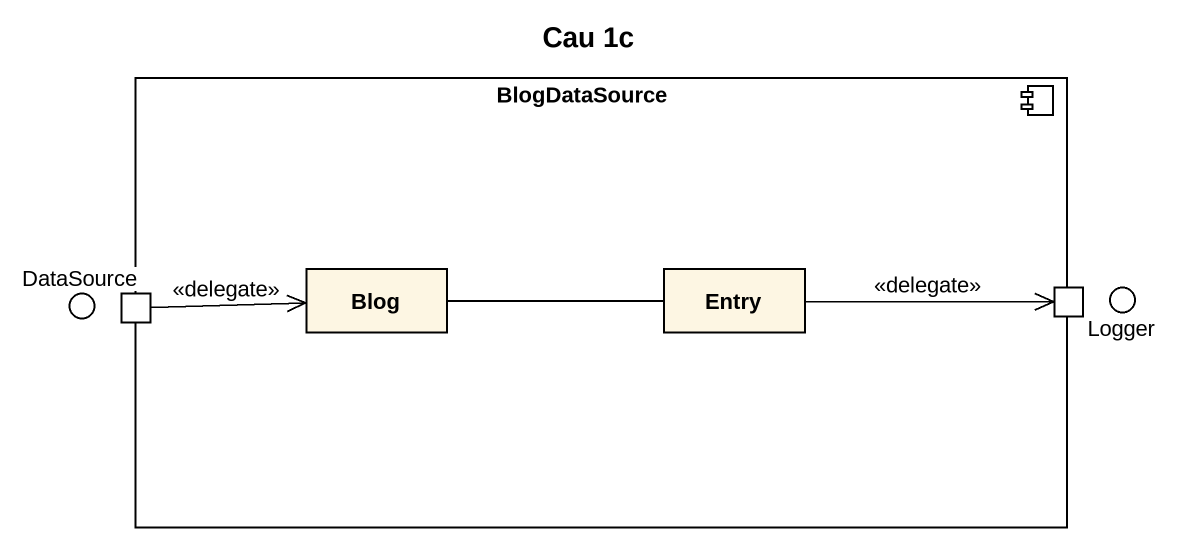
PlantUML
@startuml
title Cau 1c
component BlogDataSource {
  port " " as port1
  rectangle Blog
  rectangle Entry
  port " " as port2
}
() DataSource
() Logger
port1 -right-> Blog : <<delegate>>
Blog -right- Entry
Entry -right-> port2 : <<delegate>>
@enduml
